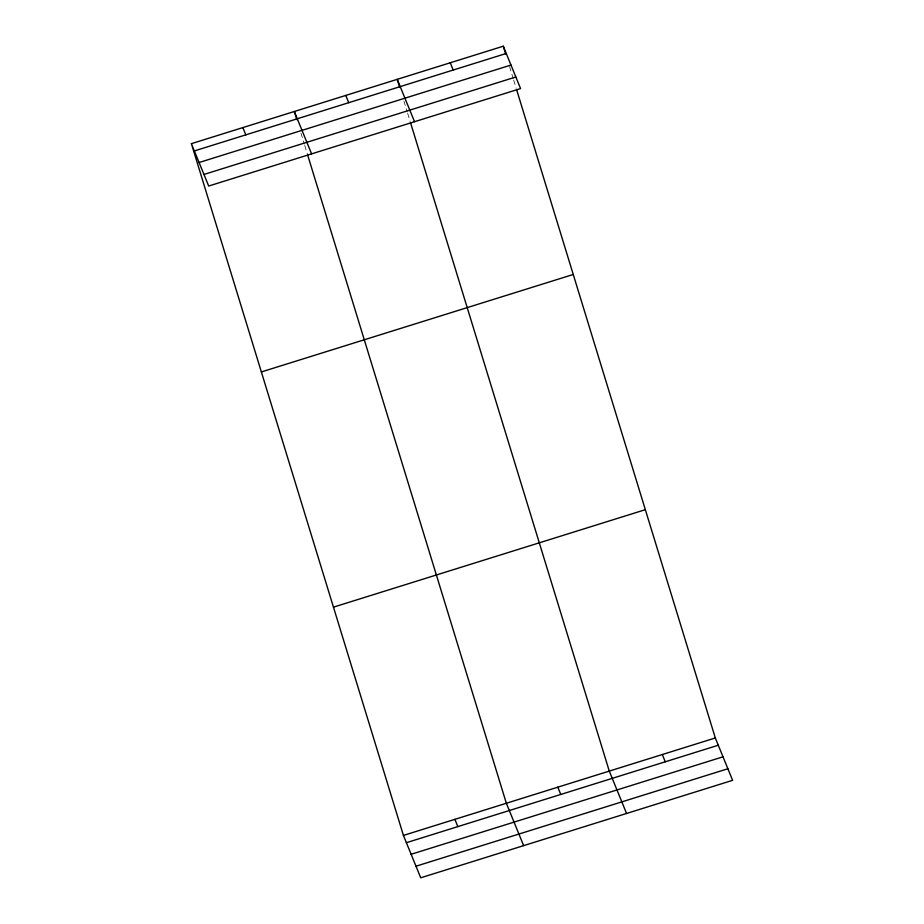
<?xml version="1.0" encoding="UTF-8"?>
<svg xmlns="http://www.w3.org/2000/svg" width="924" height="924" viewBox="0 0 924 924"><rect width="100%" height="100%" fill="white"/><g stroke="black" fill="none" stroke-linecap="round" stroke-linejoin="round"><path stroke-width="0.69" stroke-dasharray="4.62 3.46" d="M509.528 66.586L513.282 78.817M513.698 80.169L516.193 88.323M403.904 101.074L407.23 111.954M407.657 113.305L410.152 121.46M300.981 133.241L304.308 144.109M304.724 145.472L307.23 153.627"/><path stroke-width="1.39" d="M191.395 143.67L503.28 46.2L520.57 88.577L208.685 186.036L191.395 143.67L403.43 835.423L420.72 877.8L732.605 780.33L715.315 737.964L516.608 89.686M194.363 150.935L506.248 53.465M199.087 162.52L510.972 65.05M203.961 174.451L515.846 76.992M261.365 371.945L573.25 274.486M333.46 607.149L645.345 509.678M403.43 835.423L715.315 737.964M406.387 842.7L718.283 745.229M411.122 854.284L723.007 756.814M415.985 866.215L727.881 768.745M450.265 62.774L453.222 70.039M414.529 121.714L397.239 79.337L399.734 87.491M662.3 754.527L665.257 761.792M345.772 95.426L348.741 102.691M626.564 813.466L609.274 771.101L410.568 122.823M311.607 153.881L294.317 111.504L296.812 119.658M557.807 787.179L560.776 794.444M242.85 127.581L245.819 134.846M523.642 845.633L506.352 803.268L307.646 154.989M454.885 819.345L457.854 826.61M503.28 46.2L505.786 54.354"/></g></svg>
